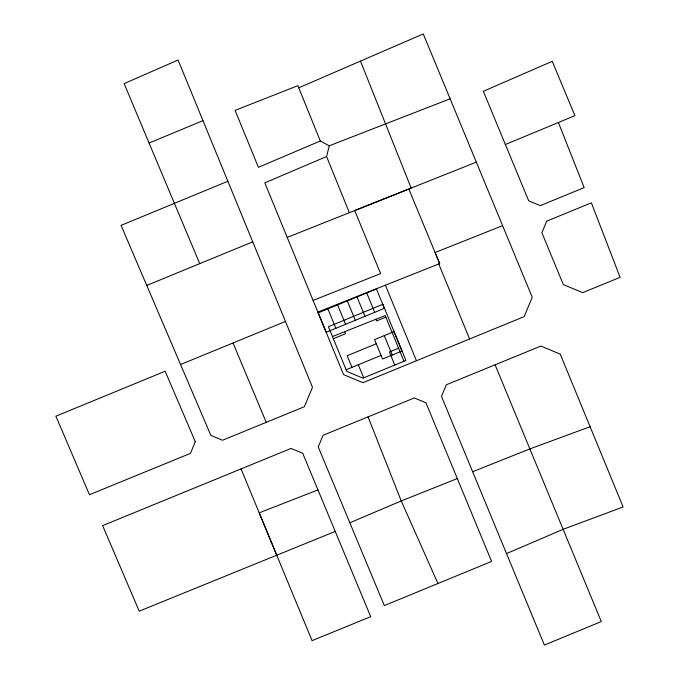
<?xml version="1.0" encoding="UTF-8"?>
<svg xmlns="http://www.w3.org/2000/svg" width="679" height="679" viewBox="0 0 679 679"><rect width="100%" height="100%" fill="white"/><g stroke="black" fill="none" stroke-linecap="round" stroke-linejoin="round"><path stroke-width="1.02" d="M326.591 156.526L329.247 145.807L450.126 98.803L532.234 297.275L524.18 316.626L362.9 382.693L343.549 374.596L264.802 182.846L326.591 156.526L349.346 212.688M298.785 87.795L423.263 33.95L450.126 98.803M506.509 553.58L563.129 529.323L623.118 506.95L560.234 354.149L540.883 346.052L446.307 384.789L441.486 396.417L544.371 645.05L601.288 621.582L495.084 364.81M320.293 140.994L258.419 167.314L235.078 110.388L297.92 85.664L320.293 140.994L329.247 145.807M349.846 522.771L401.23 500.941L457.306 478.568L491.604 561.431L384.314 605.592L318.239 446.918L323.068 435.29L414.326 397.928L425.954 402.757L457.306 478.568M227.864 181.251L121.074 225.369L210.863 435.417L222.534 440.247L304.387 406.704L312.484 387.31L178.076 60.015L124.138 83.61L149.074 143.048L202.97 120.633M505.371 144.517L574.926 115.634L552.256 61.322L483.338 91.292L528.669 200.763L540.297 205.635L584.161 187.625L558.393 122.483M146.723 285.435L252.758 241.86M180.555 364.521L285.452 321.447M333.355 338.719L345.552 333.703L344.72 331.675M385.816 317.135L376.607 320.921L375.928 319.257M376.276 343.761L347.164 355.737L351.951 367.381M346.129 369.775L381.063 355.406M398.598 348.191L389.39 351.985L394.762 365.056M335.239 531.419L139.203 611.176L102.648 525.622L291.036 448.429L302.707 453.258L370.709 616.676L312.068 640.645L241.045 468.917M472.626 471.727L529.883 448.895L590.127 426.726M287.217 237.412L476.327 162.145M313.078 300.424L380.613 273.595L354.718 210.592L408.826 189.017L439.678 263.605L438.753 263.987L469.605 338.957M502.604 225.657L435.103 252.52L439.678 263.605L317.857 312.085M332.455 336.546L385.18 315.574L403.971 361.262M317.984 489.907L259.217 512.823L276.726 555.218M437.955 583.516L401.23 500.941L368.069 416.864M149.074 143.048L199.736 263.647M233.024 342.98L266.227 422.321M385.4 285.222L416.465 360.744M366.711 292.912L374.698 312.323M384.272 335.613L392.258 355.024M357.001 296.901L364.988 316.312M347.3 300.899L355.287 320.31M337.59 304.888L345.577 324.299M358.325 364.759L363.706 377.83M327.889 308.877L335.876 328.288M411.177 188.091L360.464 61.11M195.289 441.673L190.502 453.343L89.467 494.728L55.882 416.193L165.15 371.235L195.289 441.673M546.722 221.167L541.893 232.753L563.341 284.594L582.692 292.657L620.097 277.329L591.384 202.826L546.722 221.167M376.412 288.923L318.179 312.875L326.166 332.286L384.399 308.334L376.412 288.923M382.846 304.311L328.415 326.709L346.799 371.396L362.917 378.152L405.94 360.456L382.846 304.311M393.981 331.624L374.57 339.61L382.557 359.021L401.968 351.035L393.981 331.624"/></g></svg>
